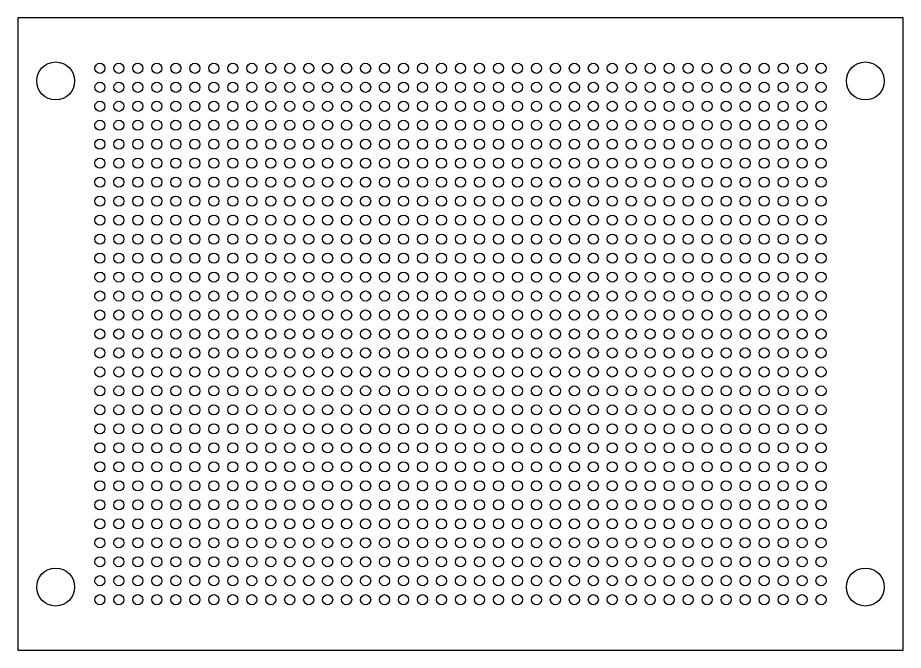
# Model space of a CAD drawing. Header units: millimetres. Extents: x 20 to 144, y 16 to 79.
# Drawn here: x 74.2 to 144.2, y 20.9 to 70.9 of the extents above; entities that cross this region are included whole.
import ezdxf

# ---------------------------------------------------------------- set-up
doc = ezdxf.new("R2010")
doc.units = ezdxf.units.MM
for name, color, linetype in [('BLOK', 7, 'Continuous'), ('BLOK_TLO', 250, 'Continuous'), ('P_GND', 152, 'P_GND')]:
    doc.layers.add(name, color=color, linetype=linetype)
doc.styles.add('Line', font='simplex.shx', dxfattribs={"width": 0.8, "height": 0.5})
doc.linetypes.add('P_GND', pattern='A,1.923731,["P_GND",Line,S=1,R=0,X=0,Y=0.046702],5.044364', length=6.968095)

# ---------------------------------------------------------------- blocks, each defined once
blk = doc.blocks.new('Plytka')
at = {"layer": 'BLOK'}
blk.add_lwpolyline([(-35, 0), (35, 0), (35, 50), (-35, 50)], close=True, dxfattribs=at)
at = {"layer": 'BLOK_TLO'}
for centre, radius in [((-32, 45), 1.5), ((-28.5, 46), 0.4), ((-27, 46), 0.4), ((-25.5, 46), 0.4), ((-24, 46), 0.4), ((-22.5, 46), 0.4), ((-21, 46), 0.4), ((-19.5, 46), 0.4), ((-18, 46), 0.4), ((-16.5, 46), 0.4), ((-15, 46), 0.4), ((-13.5, 46), 0.4), ((-12, 46), 0.4), ((-10.5, 46), 0.4), ((-9, 46), 0.4), ((-7.5, 46), 0.4), ((-6, 46), 0.4), ((-4.5, 46), 0.4), ((-3, 46), 0.4), ((-1.5, 46), 0.4), ((0, 46), 0.4), ((1.5, 46), 0.4), ((3, 46), 0.4), ((4.5, 46), 0.4), ((6, 46), 0.4), ((7.5, 46), 0.4), ((9, 46), 0.4), ((10.5, 46), 0.4), ((12, 46), 0.4), ((13.5, 46), 0.4), ((15, 46), 0.4), ((16.5, 46), 0.4), ((18, 46), 0.4), ((19.5, 46), 0.4), ((21, 46), 0.4), ((22.5, 46), 0.4), ((24, 46), 0.4), ((25.5, 46), 0.4), ((27, 46), 0.4), ((28.5, 46), 0.4), ((32, 45), 1.5), ((-28.5, 44.5), 0.4), ((-27, 44.5), 0.4), ((-25.5, 44.5), 0.4), ((-24, 44.5), 0.4), ((-22.5, 44.5), 0.4), ((-21, 44.5), 0.4), ((-19.5, 44.5), 0.4), ((-18, 44.5), 0.4), ((-16.5, 44.5), 0.4), ((-15, 44.5), 0.4), ((-13.5, 44.5), 0.4), ((-12, 44.5), 0.4), ((-10.5, 44.5), 0.4), ((-9, 44.5), 0.4), ((-7.5, 44.5), 0.4), ((-6, 44.5), 0.4), ((-4.5, 44.5), 0.4), ((-3, 44.5), 0.4), ((-1.5, 44.5), 0.4), ((0, 44.5), 0.4), ((1.5, 44.5), 0.4), ((3, 44.5), 0.4), ((4.5, 44.5), 0.4), ((6, 44.5), 0.4), ((7.5, 44.5), 0.4), ((9, 44.5), 0.4), ((10.5, 44.5), 0.4), ((12, 44.5), 0.4), ((13.5, 44.5), 0.4), ((15, 44.5), 0.4), ((16.5, 44.5), 0.4), ((18, 44.5), 0.4), ((19.5, 44.5), 0.4), ((21, 44.5), 0.4), ((22.5, 44.5), 0.4), ((24, 44.5), 0.4), ((25.5, 44.5), 0.4), ((27, 44.5), 0.4), ((28.5, 44.5), 0.4), ((-28.5, 43), 0.4), ((-27, 43), 0.4), ((-25.5, 43), 0.4), ((-24, 43), 0.4), ((-22.5, 43), 0.4), ((-21, 43), 0.4), ((-19.5, 43), 0.4), ((-18, 43), 0.4), ((-16.5, 43), 0.4), ((-15, 43), 0.4), ((-13.5, 43), 0.4), ((-12, 43), 0.4), ((-10.5, 43), 0.4), ((-9, 43), 0.4), ((-7.5, 43), 0.4), ((-6, 43), 0.4), ((-4.5, 43), 0.4), ((-3, 43), 0.4), ((-1.5, 43), 0.4), ((0, 43), 0.4), ((1.5, 43), 0.4), ((3, 43), 0.4), ((4.5, 43), 0.4), ((6, 43), 0.4), ((7.5, 43), 0.4), ((9, 43), 0.4), ((10.5, 43), 0.4), ((12, 43), 0.4), ((13.5, 43), 0.4), ((15, 43), 0.4), ((16.5, 43), 0.4), ((18, 43), 0.4), ((19.5, 43), 0.4), ((21, 43), 0.4), ((22.5, 43), 0.4), ((24, 43), 0.4), ((25.5, 43), 0.4), ((27, 43), 0.4), ((28.5, 43), 0.4), ((-28.5, 41.5), 0.4), ((-27, 41.5), 0.4), ((-25.5, 41.5), 0.4), ((-24, 41.5), 0.4), ((-22.5, 41.5), 0.4), ((-21, 41.5), 0.4), ((-19.5, 41.5), 0.4), ((-18, 41.5), 0.4), ((-16.5, 41.5), 0.4), ((-15, 41.5), 0.4), ((-13.5, 41.5), 0.4), ((-12, 41.5), 0.4), ((-10.5, 41.5), 0.4), ((-9, 41.5), 0.4), ((-7.5, 41.5), 0.4), ((-6, 41.5), 0.4), ((-4.5, 41.5), 0.4), ((-3, 41.5), 0.4), ((-1.5, 41.5), 0.4), ((0, 41.5), 0.4), ((1.5, 41.5), 0.4), ((3, 41.5), 0.4), ((4.5, 41.5), 0.4), ((6, 41.5), 0.4), ((7.5, 41.5), 0.4), ((9, 41.5), 0.4), ((10.5, 41.5), 0.4), ((12, 41.5), 0.4), ((13.5, 41.5), 0.4), ((15, 41.5), 0.4), ((16.5, 41.5), 0.4), ((18, 41.5), 0.4), ((19.5, 41.5), 0.4), ((21, 41.5), 0.4), ((22.5, 41.5), 0.4), ((24, 41.5), 0.4), ((25.5, 41.5), 0.4), ((27, 41.5), 0.4), ((28.5, 41.5), 0.4), ((-28.5, 40), 0.4), ((-27, 40), 0.4), ((-25.5, 40), 0.4), ((-24, 40), 0.4), ((-22.5, 40), 0.4), ((-21, 40), 0.4), ((-19.5, 40), 0.4), ((-18, 40), 0.4), ((-16.5, 40), 0.4), ((-15, 40), 0.4), ((-13.5, 40), 0.4), ((-12, 40), 0.4), ((-10.5, 40), 0.4), ((-9, 40), 0.4), ((-7.5, 40), 0.4), ((-6, 40), 0.4), ((-4.5, 40), 0.4), ((-3, 40), 0.4), ((-1.5, 40), 0.4), ((0, 40), 0.4), ((1.5, 40), 0.4), ((3, 40), 0.4), ((4.5, 40), 0.4), ((6, 40), 0.4), ((7.5, 40), 0.4), ((9, 40), 0.4), ((10.5, 40), 0.4), ((12, 40), 0.4), ((13.5, 40), 0.4), ((15, 40), 0.4), ((16.5, 40), 0.4), ((18, 40), 0.4), ((19.5, 40), 0.4), ((21, 40), 0.4), ((22.5, 40), 0.4), ((24, 40), 0.4), ((25.5, 40), 0.4), ((27, 40), 0.4), ((28.5, 40), 0.4), ((-28.5, 38.5), 0.4), ((-27, 38.5), 0.4), ((-25.5, 38.5), 0.4), ((-24, 38.5), 0.4), ((-22.5, 38.5), 0.4), ((-21, 38.5), 0.4), ((-19.5, 38.5), 0.4), ((-18, 38.5), 0.4), ((-16.5, 38.5), 0.4), ((-15, 38.5), 0.4), ((-13.5, 38.5), 0.4), ((-12, 38.5), 0.4), ((-10.5, 38.5), 0.4), ((-9, 38.5), 0.4), ((-7.5, 38.5), 0.4), ((-6, 38.5), 0.4), ((-4.5, 38.5), 0.4), ((-3, 38.5), 0.4), ((-1.5, 38.5), 0.4), ((0, 38.5), 0.4), ((1.5, 38.5), 0.4), ((3, 38.5), 0.4), ((4.5, 38.5), 0.4), ((6, 38.5), 0.4), ((7.5, 38.5), 0.4), ((9, 38.5), 0.4), ((10.5, 38.5), 0.4), ((12, 38.5), 0.4), ((13.5, 38.5), 0.4), ((15, 38.5), 0.4), ((16.5, 38.5), 0.4), ((18, 38.5), 0.4), ((19.5, 38.5), 0.4), ((21, 38.5), 0.4), ((22.5, 38.5), 0.4), ((24, 38.5), 0.4), ((25.5, 38.5), 0.4), ((27, 38.5), 0.4), ((28.5, 38.5), 0.4), ((-28.5, 37), 0.4), ((-27, 37), 0.4), ((-25.5, 37), 0.4), ((-24, 37), 0.4), ((-22.5, 37), 0.4), ((-21, 37), 0.4), ((-19.5, 37), 0.4), ((-18, 37), 0.4), ((-16.5, 37), 0.4), ((-15, 37), 0.4), ((-13.5, 37), 0.4), ((-12, 37), 0.4), ((-10.5, 37), 0.4), ((-9, 37), 0.4), ((-7.5, 37), 0.4), ((-6, 37), 0.4), ((-4.5, 37), 0.4), ((-3, 37), 0.4), ((-1.5, 37), 0.4), ((0, 37), 0.4), ((1.5, 37), 0.4), ((3, 37), 0.4), ((4.5, 37), 0.4), ((6, 37), 0.4), ((7.5, 37), 0.4), ((9, 37), 0.4), ((10.5, 37), 0.4), ((12, 37), 0.4), ((13.5, 37), 0.4), ((15, 37), 0.4), ((16.5, 37), 0.4), ((18, 37), 0.4), ((19.5, 37), 0.4), ((21, 37), 0.4), ((22.5, 37), 0.4), ((24, 37), 0.4), ((25.5, 37), 0.4), ((27, 37), 0.4), ((28.5, 37), 0.4), ((-28.5, 35.5), 0.4), ((-27, 35.5), 0.4), ((-25.5, 35.5), 0.4), ((-24, 35.5), 0.4), ((-22.5, 35.5), 0.4), ((-21, 35.5), 0.4), ((-19.5, 35.5), 0.4), ((-18, 35.5), 0.4), ((-16.5, 35.5), 0.4), ((-15, 35.5), 0.4), ((-13.5, 35.5), 0.4), ((-12, 35.5), 0.4), ((-10.5, 35.5), 0.4), ((-9, 35.5), 0.4), ((-7.5, 35.5), 0.4), ((-6, 35.5), 0.4), ((-4.5, 35.5), 0.4), ((-3, 35.5), 0.4), ((-1.5, 35.5), 0.4), ((0, 35.5), 0.4), ((1.5, 35.5), 0.4), ((3, 35.5), 0.4), ((4.5, 35.5), 0.4), ((6, 35.5), 0.4), ((7.5, 35.5), 0.4), ((9, 35.5), 0.4), ((10.5, 35.5), 0.4), ((12, 35.5), 0.4), ((13.5, 35.5), 0.4), ((15, 35.5), 0.4), ((16.5, 35.5), 0.4), ((18, 35.5), 0.4), ((19.5, 35.5), 0.4), ((21, 35.5), 0.4), ((22.5, 35.5), 0.4), ((24, 35.5), 0.4), ((25.5, 35.5), 0.4), ((27, 35.5), 0.4), ((28.5, 35.5), 0.4), ((-28.5, 34), 0.4), ((-27, 34), 0.4), ((-25.5, 34), 0.4), ((-24, 34), 0.4), ((-22.5, 34), 0.4), ((-21, 34), 0.4), ((-19.5, 34), 0.4), ((-18, 34), 0.4), ((-16.5, 34), 0.4), ((-15, 34), 0.4), ((-13.5, 34), 0.4), ((-12, 34), 0.4), ((-10.5, 34), 0.4), ((-9, 34), 0.4), ((-7.5, 34), 0.4), ((-6, 34), 0.4), ((-4.5, 34), 0.4), ((-3, 34), 0.4), ((-1.5, 34), 0.4), ((0, 34), 0.4), ((1.5, 34), 0.4), ((3, 34), 0.4), ((4.5, 34), 0.4), ((6, 34), 0.4), ((7.5, 34), 0.4), ((9, 34), 0.4), ((10.5, 34), 0.4), ((12, 34), 0.4), ((13.5, 34), 0.4), ((15, 34), 0.4), ((16.5, 34), 0.4), ((18, 34), 0.4), ((19.5, 34), 0.4), ((21, 34), 0.4), ((22.5, 34), 0.4), ((24, 34), 0.4), ((25.5, 34), 0.4), ((27, 34), 0.4), ((28.5, 34), 0.4), ((-28.5, 32.5), 0.4), ((-27, 32.5), 0.4), ((-25.5, 32.5), 0.4), ((-24, 32.5), 0.4), ((-22.5, 32.5), 0.4), ((-21, 32.5), 0.4), ((-19.5, 32.5), 0.4), ((-18, 32.5), 0.4), ((-16.5, 32.5), 0.4), ((-15, 32.5), 0.4), ((-13.5, 32.5), 0.4), ((-12, 32.5), 0.4), ((-10.5, 32.5), 0.4), ((-9, 32.5), 0.4), ((-7.5, 32.5), 0.4), ((-6, 32.5), 0.4), ((-4.5, 32.5), 0.4), ((-3, 32.5), 0.4), ((-1.5, 32.5), 0.4), ((0, 32.5), 0.4), ((1.5, 32.5), 0.4), ((3, 32.5), 0.4), ((4.5, 32.5), 0.4), ((6, 32.5), 0.4), ((7.5, 32.5), 0.4), ((9, 32.5), 0.4), ((10.5, 32.5), 0.4), ((12, 32.5), 0.4), ((13.5, 32.5), 0.4), ((15, 32.5), 0.4), ((16.5, 32.5), 0.4), ((18, 32.5), 0.4), ((19.5, 32.5), 0.4), ((21, 32.5), 0.4), ((22.5, 32.5), 0.4), ((24, 32.5), 0.4), ((25.5, 32.5), 0.4), ((27, 32.5), 0.4), ((28.5, 32.5), 0.4), ((-28.5, 31), 0.4), ((-27, 31), 0.4), ((-25.5, 31), 0.4), ((-24, 31), 0.4), ((-22.5, 31), 0.4), ((-21, 31), 0.4), ((-19.5, 31), 0.4), ((-18, 31), 0.4), ((-16.5, 31), 0.4), ((-15, 31), 0.4), ((-13.5, 31), 0.4), ((-12, 31), 0.4), ((-10.5, 31), 0.4), ((-9, 31), 0.4), ((-7.5, 31), 0.4), ((-6, 31), 0.4), ((-4.5, 31), 0.4), ((-3, 31), 0.4), ((-1.5, 31), 0.4), ((0, 31), 0.4), ((1.5, 31), 0.4), ((3, 31), 0.4), ((4.5, 31), 0.4), ((6, 31), 0.4), ((7.5, 31), 0.4), ((9, 31), 0.4), ((10.5, 31), 0.4), ((12, 31), 0.4), ((13.5, 31), 0.4), ((15, 31), 0.4), ((16.5, 31), 0.4), ((18, 31), 0.4), ((19.5, 31), 0.4), ((21, 31), 0.4), ((22.5, 31), 0.4), ((24, 31), 0.4), ((25.5, 31), 0.4), ((27, 31), 0.4), ((28.5, 31), 0.4), ((-28.5, 29.5), 0.4), ((-27, 29.5), 0.4), ((-25.5, 29.5), 0.4), ((-24, 29.5), 0.4), ((-22.5, 29.5), 0.4), ((-21, 29.5), 0.4), ((-19.5, 29.5), 0.4), ((-18, 29.5), 0.4), ((-16.5, 29.5), 0.4), ((-15, 29.5), 0.4), ((-13.5, 29.5), 0.4), ((-12, 29.5), 0.4), ((-10.5, 29.5), 0.4), ((-9, 29.5), 0.4), ((-7.5, 29.5), 0.4), ((-6, 29.5), 0.4), ((-4.5, 29.5), 0.4), ((-3, 29.5), 0.4), ((-1.5, 29.5), 0.4), ((0, 29.5), 0.4), ((1.5, 29.5), 0.4), ((3, 29.5), 0.4), ((4.5, 29.5), 0.4), ((6, 29.5), 0.4), ((7.5, 29.5), 0.4), ((9, 29.5), 0.4), ((10.5, 29.5), 0.4), ((12, 29.5), 0.4), ((13.5, 29.5), 0.4), ((15, 29.5), 0.4), ((16.5, 29.5), 0.4), ((18, 29.5), 0.4), ((19.5, 29.5), 0.4), ((21, 29.5), 0.4), ((22.5, 29.5), 0.4), ((24, 29.5), 0.4), ((25.5, 29.5), 0.4), ((27, 29.5), 0.4), ((28.5, 29.5), 0.4), ((-28.5, 28), 0.4), ((-27, 28), 0.4), ((-25.5, 28), 0.4), ((-24, 28), 0.4), ((-22.5, 28), 0.4), ((-21, 28), 0.4), ((-19.5, 28), 0.4), ((-18, 28), 0.4), ((-16.5, 28), 0.4), ((-15, 28), 0.4), ((-13.5, 28), 0.4), ((-12, 28), 0.4), ((-10.5, 28), 0.4), ((-9, 28), 0.4), ((-7.5, 28), 0.4), ((-6, 28), 0.4), ((-4.5, 28), 0.4), ((-3, 28), 0.4), ((-1.5, 28), 0.4), ((0, 28), 0.4), ((1.5, 28), 0.4), ((3, 28), 0.4), ((4.5, 28), 0.4), ((6, 28), 0.4), ((7.5, 28), 0.4), ((9, 28), 0.4), ((10.5, 28), 0.4), ((12, 28), 0.4), ((13.5, 28), 0.4), ((15, 28), 0.4), ((16.5, 28), 0.4), ((18, 28), 0.4), ((19.5, 28), 0.4), ((21, 28), 0.4), ((22.5, 28), 0.4), ((24, 28), 0.4), ((25.5, 28), 0.4), ((27, 28), 0.4), ((28.5, 28), 0.4), ((-28.5, 26.5), 0.4), ((-27, 26.5), 0.4), ((-25.5, 26.5), 0.4), ((-24, 26.5), 0.4), ((-22.5, 26.5), 0.4), ((-21, 26.5), 0.4), ((-19.5, 26.5), 0.4), ((-18, 26.5), 0.4), ((-16.5, 26.5), 0.4), ((-15, 26.5), 0.4), ((-13.5, 26.5), 0.4), ((-12, 26.5), 0.4), ((-10.5, 26.5), 0.4), ((-9, 26.5), 0.4), ((-7.5, 26.5), 0.4), ((-6, 26.5), 0.4), ((-4.5, 26.5), 0.4), ((-3, 26.5), 0.4), ((-1.5, 26.5), 0.4), ((0, 26.5), 0.4), ((1.5, 26.5), 0.4), ((3, 26.5), 0.4), ((4.5, 26.5), 0.4), ((6, 26.5), 0.4), ((7.5, 26.5), 0.4), ((9, 26.5), 0.4), ((10.5, 26.5), 0.4), ((12, 26.5), 0.4), ((13.5, 26.5), 0.4), ((15, 26.5), 0.4), ((16.5, 26.5), 0.4), ((18, 26.5), 0.4), ((19.5, 26.5), 0.4), ((21, 26.5), 0.4), ((22.5, 26.5), 0.4), ((24, 26.5), 0.4), ((25.5, 26.5), 0.4), ((27, 26.5), 0.4), ((28.5, 26.5), 0.4), ((-28.5, 25), 0.4), ((-27, 25), 0.4), ((-25.5, 25), 0.4), ((-24, 25), 0.4), ((-22.5, 25), 0.4), ((-21, 25), 0.4), ((-19.5, 25), 0.4), ((-18, 25), 0.4), ((-16.5, 25), 0.4), ((-15, 25), 0.4), ((-13.5, 25), 0.4), ((-12, 25), 0.4), ((-10.5, 25), 0.4), ((-9, 25), 0.4), ((-7.5, 25), 0.4), ((-6, 25), 0.4), ((-4.5, 25), 0.4), ((-3, 25), 0.4), ((-1.5, 25), 0.4), ((0, 25), 0.4), ((1.5, 25), 0.4), ((3, 25), 0.4), ((4.5, 25), 0.4), ((6, 25), 0.4), ((7.5, 25), 0.4), ((9, 25), 0.4), ((10.5, 25), 0.4), ((12, 25), 0.4), ((13.5, 25), 0.4), ((15, 25), 0.4), ((16.5, 25), 0.4), ((18, 25), 0.4), ((19.5, 25), 0.4), ((21, 25), 0.4), ((22.5, 25), 0.4), ((24, 25), 0.4), ((25.5, 25), 0.4), ((27, 25), 0.4), ((28.5, 25), 0.4), ((-28.5, 23.5), 0.4), ((-27, 23.5), 0.4), ((-25.5, 23.5), 0.4), ((-24, 23.5), 0.4), ((-22.5, 23.5), 0.4), ((-21, 23.5), 0.4), ((-19.5, 23.5), 0.4), ((-18, 23.5), 0.4), ((-16.5, 23.5), 0.4), ((-15, 23.5), 0.4), ((-13.5, 23.5), 0.4), ((-12, 23.5), 0.4), ((-10.5, 23.5), 0.4), ((-9, 23.5), 0.4), ((-7.5, 23.5), 0.4), ((-6, 23.5), 0.4), ((-4.5, 23.5), 0.4), ((-3, 23.5), 0.4), ((-1.5, 23.5), 0.4), ((0, 23.5), 0.4), ((1.5, 23.5), 0.4), ((3, 23.5), 0.4), ((4.5, 23.5), 0.4), ((6, 23.5), 0.4), ((7.5, 23.5), 0.4), ((9, 23.5), 0.4), ((10.5, 23.5), 0.4), ((12, 23.5), 0.4), ((13.5, 23.5), 0.4), ((15, 23.5), 0.4), ((16.5, 23.5), 0.4), ((18, 23.5), 0.4), ((19.5, 23.5), 0.4), ((21, 23.5), 0.4), ((22.5, 23.5), 0.4), ((24, 23.5), 0.4), ((25.5, 23.5), 0.4), ((27, 23.5), 0.4), ((28.5, 23.5), 0.4), ((-28.5, 22), 0.4), ((-27, 22), 0.4), ((-25.5, 22), 0.4), ((-24, 22), 0.4), ((-22.5, 22), 0.4), ((-21, 22), 0.4), ((-19.5, 22), 0.4), ((-18, 22), 0.4), ((-16.5, 22), 0.4), ((-15, 22), 0.4), ((-13.5, 22), 0.4), ((-12, 22), 0.4), ((-10.5, 22), 0.4), ((-9, 22), 0.4), ((-7.5, 22), 0.4), ((-6, 22), 0.4), ((-4.5, 22), 0.4), ((-3, 22), 0.4), ((-1.5, 22), 0.4), ((0, 22), 0.4), ((1.5, 22), 0.4), ((3, 22), 0.4), ((4.5, 22), 0.4), ((6, 22), 0.4), ((7.5, 22), 0.4), ((9, 22), 0.4), ((10.5, 22), 0.4), ((12, 22), 0.4), ((13.5, 22), 0.4), ((15, 22), 0.4), ((16.5, 22), 0.4), ((18, 22), 0.4), ((19.5, 22), 0.4), ((21, 22), 0.4), ((22.5, 22), 0.4), ((24, 22), 0.4), ((25.5, 22), 0.4), ((27, 22), 0.4), ((28.5, 22), 0.4), ((-28.5, 20.5), 0.4), ((-27, 20.5), 0.4), ((-25.5, 20.5), 0.4), ((-24, 20.5), 0.4), ((-22.5, 20.5), 0.4), ((-21, 20.5), 0.4), ((-19.5, 20.5), 0.4), ((-18, 20.5), 0.4), ((-16.5, 20.5), 0.4), ((-15, 20.5), 0.4), ((-13.5, 20.5), 0.4), ((-12, 20.5), 0.4), ((-10.5, 20.5), 0.4), ((-9, 20.5), 0.4), ((-7.5, 20.5), 0.4), ((-6, 20.5), 0.4), ((-4.5, 20.5), 0.4), ((-3, 20.5), 0.4), ((-1.5, 20.5), 0.4), ((0, 20.5), 0.4), ((1.5, 20.5), 0.4), ((3, 20.5), 0.4), ((4.5, 20.5), 0.4), ((6, 20.5), 0.4), ((7.5, 20.5), 0.4), ((9, 20.5), 0.4), ((10.5, 20.5), 0.4), ((12, 20.5), 0.4), ((13.5, 20.5), 0.4), ((15, 20.5), 0.4), ((16.5, 20.5), 0.4), ((18, 20.5), 0.4), ((19.5, 20.5), 0.4), ((21, 20.5), 0.4), ((22.5, 20.5), 0.4), ((24, 20.5), 0.4), ((25.5, 20.5), 0.4), ((27, 20.5), 0.4), ((28.5, 20.5), 0.4), ((-28.5, 19), 0.4), ((-27, 19), 0.4), ((-25.5, 19), 0.4), ((-24, 19), 0.4), ((-22.5, 19), 0.4), ((-21, 19), 0.4), ((-19.5, 19), 0.4), ((-18, 19), 0.4), ((-16.5, 19), 0.4), ((-15, 19), 0.4), ((-13.5, 19), 0.4), ((-12, 19), 0.4), ((-10.5, 19), 0.4), ((-9, 19), 0.4), ((-7.5, 19), 0.4), ((-6, 19), 0.4), ((-4.5, 19), 0.4), ((-3, 19), 0.4), ((-1.5, 19), 0.4), ((0, 19), 0.4), ((1.5, 19), 0.4), ((3, 19), 0.4), ((4.5, 19), 0.4), ((6, 19), 0.4), ((7.5, 19), 0.4), ((9, 19), 0.4), ((10.5, 19), 0.4), ((12, 19), 0.4), ((13.5, 19), 0.4), ((15, 19), 0.4), ((16.5, 19), 0.4), ((18, 19), 0.4), ((19.5, 19), 0.4), ((21, 19), 0.4), ((22.5, 19), 0.4), ((24, 19), 0.4), ((25.5, 19), 0.4), ((27, 19), 0.4), ((28.5, 19), 0.4), ((-28.5, 17.5), 0.4), ((-27, 17.5), 0.4), ((-25.5, 17.5), 0.4), ((-24, 17.5), 0.4), ((-22.5, 17.5), 0.4), ((-21, 17.5), 0.4), ((-19.5, 17.5), 0.4), ((-18, 17.5), 0.4), ((-16.5, 17.5), 0.4), ((-15, 17.5), 0.4), ((-13.5, 17.5), 0.4), ((-12, 17.5), 0.4), ((-10.5, 17.5), 0.4), ((-9, 17.5), 0.4), ((-7.5, 17.5), 0.4), ((-6, 17.5), 0.4), ((-4.5, 17.5), 0.4), ((-3, 17.5), 0.4), ((-1.5, 17.5), 0.4), ((0, 17.5), 0.4), ((1.5, 17.5), 0.4), ((3, 17.5), 0.4), ((4.5, 17.5), 0.4), ((6, 17.5), 0.4), ((7.5, 17.5), 0.4), ((9, 17.5), 0.4), ((10.5, 17.5), 0.4), ((12, 17.5), 0.4), ((13.5, 17.5), 0.4), ((15, 17.5), 0.4), ((16.5, 17.5), 0.4), ((18, 17.5), 0.4), ((19.5, 17.5), 0.4), ((21, 17.5), 0.4), ((22.5, 17.5), 0.4), ((24, 17.5), 0.4), ((25.5, 17.5), 0.4), ((27, 17.5), 0.4), ((28.5, 17.5), 0.4), ((-28.5, 16), 0.4), ((-27, 16), 0.4), ((-25.5, 16), 0.4), ((-24, 16), 0.4), ((-22.5, 16), 0.4), ((-21, 16), 0.4), ((-19.5, 16), 0.4), ((-18, 16), 0.4), ((-16.5, 16), 0.4), ((-15, 16), 0.4), ((-13.5, 16), 0.4), ((-12, 16), 0.4), ((-10.5, 16), 0.4), ((-9, 16), 0.4), ((-7.5, 16), 0.4), ((-6, 16), 0.4), ((-4.5, 16), 0.4), ((-3, 16), 0.4), ((-1.5, 16), 0.4), ((0, 16), 0.4), ((1.5, 16), 0.4), ((3, 16), 0.4), ((4.5, 16), 0.4), ((6, 16), 0.4), ((7.5, 16), 0.4), ((9, 16), 0.4), ((10.5, 16), 0.4), ((12, 16), 0.4), ((13.5, 16), 0.4), ((15, 16), 0.4), ((16.5, 16), 0.4), ((18, 16), 0.4), ((19.5, 16), 0.4), ((21, 16), 0.4), ((22.5, 16), 0.4), ((24, 16), 0.4), ((25.5, 16), 0.4), ((27, 16), 0.4), ((28.5, 16), 0.4), ((-28.5, 14.5), 0.4), ((-27, 14.5), 0.4), ((-25.5, 14.5), 0.4), ((-24, 14.5), 0.4), ((-22.5, 14.5), 0.4), ((-21, 14.5), 0.4), ((-19.5, 14.5), 0.4), ((-18, 14.5), 0.4), ((-16.5, 14.5), 0.4), ((-15, 14.5), 0.4), ((-13.5, 14.5), 0.4), ((-12, 14.5), 0.4), ((-10.5, 14.5), 0.4), ((-9, 14.5), 0.4), ((-7.5, 14.5), 0.4), ((-6, 14.5), 0.4), ((-4.5, 14.5), 0.4), ((-3, 14.5), 0.4), ((-1.5, 14.5), 0.4), ((0, 14.5), 0.4), ((1.5, 14.5), 0.4), ((3, 14.5), 0.4), ((4.5, 14.5), 0.4), ((6, 14.5), 0.4), ((7.5, 14.5), 0.4), ((9, 14.5), 0.4), ((10.5, 14.5), 0.4), ((12, 14.5), 0.4), ((13.5, 14.5), 0.4), ((15, 14.5), 0.4), ((16.5, 14.5), 0.4), ((18, 14.5), 0.4), ((19.5, 14.5), 0.4), ((21, 14.5), 0.4), ((22.5, 14.5), 0.4), ((24, 14.5), 0.4), ((25.5, 14.5), 0.4), ((27, 14.5), 0.4), ((28.5, 14.5), 0.4), ((-28.5, 13), 0.4), ((-27, 13), 0.4), ((-25.5, 13), 0.4), ((-24, 13), 0.4), ((-22.5, 13), 0.4), ((-21, 13), 0.4), ((-19.5, 13), 0.4), ((-18, 13), 0.4), ((-16.5, 13), 0.4), ((-15, 13), 0.4), ((-13.5, 13), 0.4), ((-12, 13), 0.4), ((-10.5, 13), 0.4), ((-9, 13), 0.4), ((-7.5, 13), 0.4), ((-6, 13), 0.4), ((-4.5, 13), 0.4), ((-3, 13), 0.4), ((-1.5, 13), 0.4), ((0, 13), 0.4), ((1.5, 13), 0.4), ((3, 13), 0.4), ((4.5, 13), 0.4), ((6, 13), 0.4), ((7.5, 13), 0.4), ((9, 13), 0.4), ((10.5, 13), 0.4), ((12, 13), 0.4), ((13.5, 13), 0.4), ((15, 13), 0.4), ((16.5, 13), 0.4), ((18, 13), 0.4), ((19.5, 13), 0.4), ((21, 13), 0.4), ((22.5, 13), 0.4), ((24, 13), 0.4), ((25.5, 13), 0.4), ((27, 13), 0.4), ((28.5, 13), 0.4), ((-28.5, 11.5), 0.4), ((-27, 11.5), 0.4), ((-25.5, 11.5), 0.4), ((-24, 11.5), 0.4), ((-22.5, 11.5), 0.4), ((-21, 11.5), 0.4), ((-19.5, 11.5), 0.4), ((-18, 11.5), 0.4), ((-16.5, 11.5), 0.4), ((-15, 11.5), 0.4), ((-13.5, 11.5), 0.4), ((-12, 11.5), 0.4), ((-10.5, 11.5), 0.4), ((-9, 11.5), 0.4), ((-7.5, 11.5), 0.4), ((-6, 11.5), 0.4), ((-4.5, 11.5), 0.4), ((-3, 11.5), 0.4), ((-1.5, 11.5), 0.4), ((0, 11.5), 0.4), ((1.5, 11.5), 0.4), ((3, 11.5), 0.4), ((4.5, 11.5), 0.4), ((6, 11.5), 0.4), ((7.5, 11.5), 0.4), ((9, 11.5), 0.4), ((10.5, 11.5), 0.4), ((12, 11.5), 0.4), ((13.5, 11.5), 0.4), ((15, 11.5), 0.4), ((16.5, 11.5), 0.4), ((18, 11.5), 0.4), ((19.5, 11.5), 0.4), ((21, 11.5), 0.4), ((22.5, 11.5), 0.4), ((24, 11.5), 0.4), ((25.5, 11.5), 0.4), ((27, 11.5), 0.4), ((28.5, 11.5), 0.4), ((-28.5, 10), 0.4), ((-27, 10), 0.4), ((-25.5, 10), 0.4), ((-24, 10), 0.4), ((-22.5, 10), 0.4), ((-21, 10), 0.4), ((-19.5, 10), 0.4), ((-18, 10), 0.4), ((-16.5, 10), 0.4), ((-15, 10), 0.4), ((-13.5, 10), 0.4), ((-12, 10), 0.4), ((-10.5, 10), 0.4), ((-9, 10), 0.4), ((-7.5, 10), 0.4), ((-6, 10), 0.4), ((-4.5, 10), 0.4), ((-3, 10), 0.4), ((-1.5, 10), 0.4), ((0, 10), 0.4), ((1.5, 10), 0.4), ((3, 10), 0.4), ((4.5, 10), 0.4), ((6, 10), 0.4), ((7.5, 10), 0.4), ((9, 10), 0.4), ((10.5, 10), 0.4), ((12, 10), 0.4), ((13.5, 10), 0.4), ((15, 10), 0.4), ((16.5, 10), 0.4), ((18, 10), 0.4), ((19.5, 10), 0.4), ((21, 10), 0.4), ((22.5, 10), 0.4), ((24, 10), 0.4), ((25.5, 10), 0.4), ((27, 10), 0.4), ((28.5, 10), 0.4), ((-28.5, 8.5), 0.4), ((-27, 8.5), 0.4), ((-25.5, 8.5), 0.4), ((-24, 8.5), 0.4), ((-22.5, 8.5), 0.4), ((-21, 8.5), 0.4), ((-19.5, 8.5), 0.4), ((-18, 8.5), 0.4), ((-16.5, 8.5), 0.4), ((-15, 8.5), 0.4), ((-13.5, 8.5), 0.4), ((-12, 8.5), 0.4), ((-10.5, 8.5), 0.4), ((-9, 8.5), 0.4), ((-7.5, 8.5), 0.4), ((-6, 8.5), 0.4), ((-4.5, 8.5), 0.4), ((-3, 8.5), 0.4), ((-1.5, 8.5), 0.4), ((0, 8.5), 0.4), ((1.5, 8.5), 0.4), ((3, 8.5), 0.4), ((4.5, 8.5), 0.4), ((6, 8.5), 0.4), ((7.5, 8.5), 0.4), ((9, 8.5), 0.4), ((10.5, 8.5), 0.4), ((12, 8.5), 0.4), ((13.5, 8.5), 0.4), ((15, 8.5), 0.4), ((16.5, 8.5), 0.4), ((18, 8.5), 0.4), ((19.5, 8.5), 0.4), ((21, 8.5), 0.4), ((22.5, 8.5), 0.4), ((24, 8.5), 0.4), ((25.5, 8.5), 0.4), ((27, 8.5), 0.4), ((28.5, 8.5), 0.4), ((-28.5, 7), 0.4), ((-27, 7), 0.4), ((-25.5, 7), 0.4), ((-24, 7), 0.4), ((-22.5, 7), 0.4), ((-21, 7), 0.4), ((-19.5, 7), 0.4), ((-18, 7), 0.4), ((-16.5, 7), 0.4), ((-15, 7), 0.4), ((-13.5, 7), 0.4), ((-12, 7), 0.4), ((-10.5, 7), 0.4), ((-9, 7), 0.4), ((-7.5, 7), 0.4), ((-6, 7), 0.4), ((-4.5, 7), 0.4), ((-3, 7), 0.4), ((-1.5, 7), 0.4), ((0, 7), 0.4), ((1.5, 7), 0.4), ((3, 7), 0.4), ((4.5, 7), 0.4), ((6, 7), 0.4), ((7.5, 7), 0.4), ((9, 7), 0.4), ((10.5, 7), 0.4), ((12, 7), 0.4), ((13.5, 7), 0.4), ((15, 7), 0.4), ((16.5, 7), 0.4), ((18, 7), 0.4), ((19.5, 7), 0.4), ((21, 7), 0.4), ((22.5, 7), 0.4), ((24, 7), 0.4), ((25.5, 7), 0.4), ((27, 7), 0.4), ((28.5, 7), 0.4), ((-32, 5), 1.5), ((32, 5), 1.5), ((-28.5, 5.5), 0.4), ((-27, 5.5), 0.4), ((-25.5, 5.5), 0.4), ((-24, 5.5), 0.4), ((-22.5, 5.5), 0.4), ((-21, 5.5), 0.4), ((-19.5, 5.5), 0.4), ((-18, 5.5), 0.4), ((-16.5, 5.5), 0.4), ((-15, 5.5), 0.4), ((-13.5, 5.5), 0.4), ((-12, 5.5), 0.4), ((-10.5, 5.5), 0.4), ((-9, 5.5), 0.4), ((-7.5, 5.5), 0.4), ((-6, 5.5), 0.4), ((-4.5, 5.5), 0.4), ((-3, 5.5), 0.4), ((-1.5, 5.5), 0.4), ((0, 5.5), 0.4), ((1.5, 5.5), 0.4), ((3, 5.5), 0.4), ((4.5, 5.5), 0.4), ((6, 5.5), 0.4), ((7.5, 5.5), 0.4), ((9, 5.5), 0.4), ((10.5, 5.5), 0.4), ((12, 5.5), 0.4), ((13.5, 5.5), 0.4), ((15, 5.5), 0.4), ((16.5, 5.5), 0.4), ((18, 5.5), 0.4), ((19.5, 5.5), 0.4), ((21, 5.5), 0.4), ((22.5, 5.5), 0.4), ((24, 5.5), 0.4), ((25.5, 5.5), 0.4), ((27, 5.5), 0.4), ((28.5, 5.5), 0.4), ((-28.5, 4), 0.4), ((-27, 4), 0.4), ((-25.5, 4), 0.4), ((-24, 4), 0.4), ((-22.5, 4), 0.4), ((-21, 4), 0.4), ((-19.5, 4), 0.4), ((-18, 4), 0.4), ((-16.5, 4), 0.4), ((-15, 4), 0.4), ((-13.5, 4), 0.4), ((-12, 4), 0.4), ((-10.5, 4), 0.4), ((-9, 4), 0.4), ((-7.5, 4), 0.4), ((-6, 4), 0.4), ((-4.5, 4), 0.4), ((-3, 4), 0.4), ((-1.5, 4), 0.4), ((0, 4), 0.4), ((1.5, 4), 0.4), ((3, 4), 0.4), ((4.5, 4), 0.4), ((6, 4), 0.4), ((7.5, 4), 0.4), ((9, 4), 0.4), ((10.5, 4), 0.4), ((12, 4), 0.4), ((13.5, 4), 0.4), ((15, 4), 0.4), ((16.5, 4), 0.4), ((18, 4), 0.4), ((19.5, 4), 0.4), ((21, 4), 0.4), ((22.5, 4), 0.4), ((24, 4), 0.4), ((25.5, 4), 0.4), ((27, 4), 0.4), ((28.5, 4), 0.4)]:
    blk.add_circle(centre, radius, dxfattribs=at)

msp = doc.modelspace()

# ---------------------------------------------------------------- block references
at = {"layer": 'P_GND'}
msp.add_blockref('Plytka', (109.19, 20.93), dxfattribs=at)

doc.saveas('drawing.dxf')
